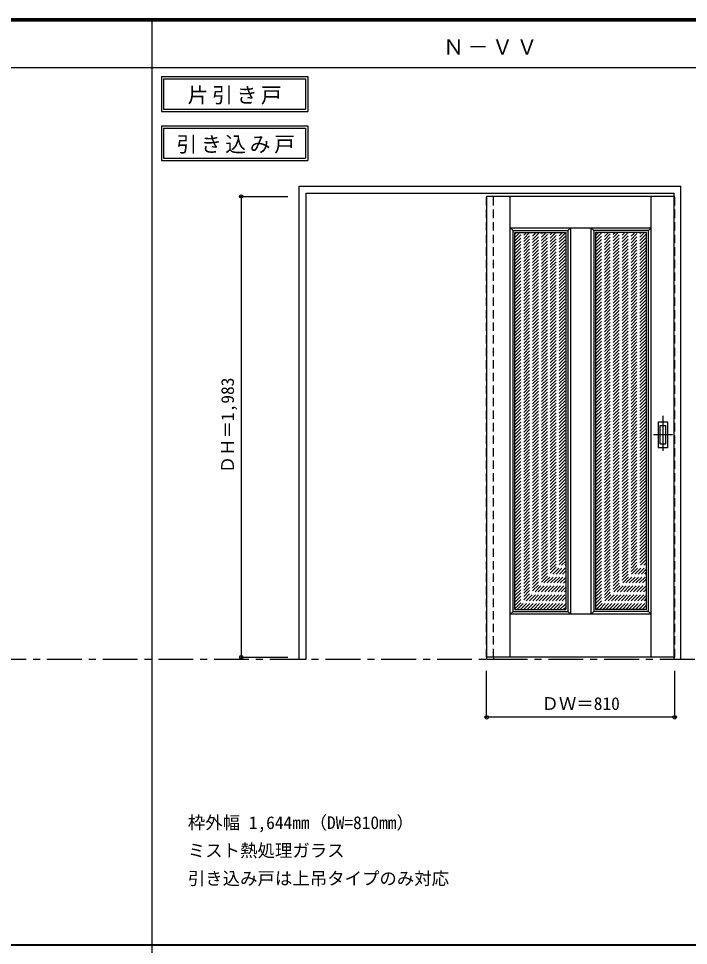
# Model space of a CAD drawing. Units: millimetres, scale not verified. Extents: x -6000 to 5700, y -4307 to 4260.
# Drawn here: x -2973 to -87, y 186 to 4175 of the extents above; entities that cross this region are included whole.
import ezdxf
from ezdxf.enums import TextEntityAlignment as Align

# ---------------------------------------------------------------- set-up
doc = ezdxf.new("R2010")
doc.units = ezdxf.units.MM
doc.header["$LTSCALE"] = 30
doc.header["$PDMODE"] = 32
doc.header["$PDSIZE"] = 15
doc.linetypes.add('CHAIN1', pattern=[8, 5, -1, 1, -1])
doc.linetypes.add('DASHED1', pattern=[1.8, 1.2, -0.6])
for name, color, linetype in [('0-1_通り芯', 4, 'CHAIN1'), ('0-2_扉', 4, 'DASHED1'), ('0-3_仕上げ', 7, 'Continuous'), ('0-4_枠', 3, 'Continuous'), ('0-6_引手', 3, 'Continuous'), ('0-A_文字', 7, 'Continuous'), ('0-B_寸法', 7, 'Continuous'), ('0-C_ハッチ', 4, 'DASHED1'), ('F-1_枠', 6, 'Continuous')]:
    doc.layers.add(name, color=color, linetype=linetype)
doc.styles.add('ＭＳ ゴシック', font='')
doc.styles.get('ＭＳ ゴシック').set_extended_font_data('MS Gothic')

msp = doc.modelspace()

# ---------------------------------------------------------------- linework, layer by layer
at = {"layer": '0-1_通り芯'}
for p, q in [((-197.25, 2465), (-197.25, 2303)), ((-156.25, 2384), (-238.25, 2384))]:
    msp.add_line(p, q, dxfattribs=at)
at = {"layer": '0-1_通り芯', "color": 7}
msp.add_line((-5490, 1418), (3233.5, 1418), dxfattribs=at)
at = {"layer": '0-2_扉'}
for p, q in [((-956.25, 3409.5), (-956.25, 3405.5)), ((-149.25, 3409.5), (-146.25, 3409.5))]:
    msp.add_line(p, q, dxfattribs=at)
at = {"layer": '0-2_扉', "color": 3, "linetype": 'Continuous'}
for p, q in [((-956.25, 3409.5), (-956.25, 1426.5)), ((-149.25, 3409.5), (-956.25, 3409.5)), ((-149.25, 1426.5), (-956.25, 1426.5))]:
    msp.add_line(p, q, dxfattribs=at)
at = {"layer": '0-2_扉'}
msp.add_lwpolyline([(-149.25, 1426.5), (-146.25, 1426.5), (-146.25, 3409.5)], dxfattribs=at)
at = {"layer": '0-3_仕上げ'}
for p, q in [((-854.75, 1426.5), (-854.75, 3409.5)), ((-247.75, 1426.5), (-247.75, 3409.5)), ((-854.75, 3274.5), (-842.75, 3262.5)), ((-854.75, 3274.5), (-247.75, 3274.5)), ((-595.25, 3274.5), (-607.25, 3262.5)), ((-595.25, 3274.5), (-595.25, 1611.5)), ((-507.25, 3274.5), (-495.25, 3262.5)), ((-507.25, 3274.5), (-507.25, 1611.5)), ((-247.75, 3274.5), (-259.75, 3262.5)), ((-842.75, 1623.5), (-854.75, 1611.5)), ((-247.75, 1611.5), (-854.75, 1611.5)), ((-607.25, 1623.5), (-595.25, 1611.5)), ((-495.25, 1623.5), (-507.25, 1611.5)), ((-259.75, 1623.5), (-247.75, 1611.5))]:
    msp.add_line(p, q, dxfattribs=at)
at = {"layer": '0-3_仕上げ', "color": 3}
for p, q in [((-842.75, 3262.5), (-607.25, 3262.5)), ((-842.75, 1623.5), (-842.75, 3262.5)), ((-607.25, 3262.5), (-607.25, 1623.5)), ((-259.75, 3262.5), (-495.25, 3262.5)), ((-495.25, 3262.5), (-495.25, 1623.5)), ((-259.75, 1623.5), (-259.75, 3262.5)), ((-842.75, 1623.5), (-607.25, 1623.5)), ((-259.75, 1623.5), (-495.25, 1623.5))]:
    msp.add_line(p, q, dxfattribs=at)
at = {"layer": '0-3_仕上げ', "color": 4}
for p, q in [((-834.75, 3254.5), (-615.25, 3254.5)), ((-834.75, 1631.5), (-834.75, 3254.5)), ((-615.25, 3254.5), (-615.25, 1631.5)), ((-267.75, 3254.5), (-487.25, 3254.5)), ((-487.25, 3254.5), (-487.25, 1631.5)), ((-267.75, 1631.5), (-267.75, 3254.5)), ((-834.75, 1631.5), (-615.25, 1631.5)), ((-267.75, 1631.5), (-487.25, 1631.5))]:
    msp.add_line(p, q, dxfattribs=at)
at = {"layer": '0-4_枠'}
for p, q in [((-1763.25, 1418), (-1763.25, 3453)), ((-1763.25, 3453), (-119.25, 3453)), ((-119.25, 1418), (-119.25, 3453)), ((-1733.25, 3423), (-149.25, 3423)), ((-1733.25, 1418), (-1733.25, 3423)), ((-149.25, 1418), (-149.25, 3423)), ((-1763.25, 1418), (-1733.25, 1418)), ((-956.25, 1426.5), (-956.25, 1418)), ((-956.25, 1418), (-926.25, 1418)), ((-926.25, 1426.5), (-926.25, 1418)), ((-149.25, 1418), (-119.25, 1418))]:
    msp.add_line(p, q, dxfattribs=at)
at = {"layer": '0-4_枠', "color": 4, "linetype": 'DASHED1'}
for p, q in [((-956.25, 1426.5), (-956.25, 3423)), ((-926.25, 1426.5), (-926.25, 3423))]:
    msp.add_line(p, q, dxfattribs=at)
at = {"layer": '0-6_引手'}
for p, q in [((-218.25, 2437.5), (-218.25, 2330.5)), ((-216.75, 2439), (-177.75, 2439)), ((-176.25, 2330.5), (-176.25, 2437.5)), ((-216.75, 2329), (-177.75, 2329))]:
    msp.add_line(p, q, dxfattribs=at)
at = {"layer": '0-6_引手', "color": 7}
for p, q in [((-209.75, 2421.5), (-209.75, 2346.5)), ((-208.25, 2423), (-186.25, 2423)), ((-184.75, 2346.5), (-184.75, 2421.5)), ((-208.25, 2345), (-186.25, 2345))]:
    msp.add_line(p, q, dxfattribs=at)
at = {"layer": '0-6_引手'}
for centre, start, end in [((-216.75, 2437.5), 90, 180), ((-177.75, 2437.5), 0, 90), ((-216.75, 2330.5), 180, 270), ((-177.75, 2330.5), 270, 0)]:
    msp.add_arc(centre, 1.5, start, end, dxfattribs=at)
at = {"layer": '0-6_引手', "color": 7}
for centre, start, end in [((-208.25, 2421.5), 90, 180), ((-186.25, 2421.5), 0, 90), ((-208.25, 2346.5), 180, 270), ((-186.25, 2346.5), 270, 0)]:
    msp.add_arc(centre, 1.5, start, end, dxfattribs=at)
at = {"layer": '0-A_文字'}
for p, q in [((-2357.5, 3925), (-2357.5, 3775)), ((-2347.5, 3915), (-2347.5, 3785)), ((-2347.5, 3915), (-1736.47, 3915)), ((-1736.47, 3915), (-1736.47, 3785)), ((-2357.5, 3775), (-1726.47, 3775)), ((-2347.5, 3785), (-1736.47, 3785)), ((-2357.5, 3713.53), (-2357.5, 3563.53)), ((-2347.5, 3703.53), (-2347.5, 3573.53)), ((-2347.5, 3703.53), (-1736.47, 3703.53)), ((-1736.47, 3703.53), (-1736.47, 3573.53)), ((-2357.5, 3563.53), (-1726.47, 3563.53)), ((-2347.5, 3573.53), (-1736.47, 3573.53))]:
    msp.add_line(p, q, dxfattribs=at)
for points in [[(-2357.5, 3925), (-1726.47, 3925), (-1726.47, 3775)], [(-2357.5, 3713.53), (-1726.47, 3713.53), (-1726.47, 3563.53)]]:
    msp.add_lwpolyline(points, dxfattribs=at)
at = {"layer": '0-B_寸法', "color": 4}
for p, q in [((-2013.25, 3409.5), (-2013.25, 1426.5)), ((-2013.25, 3409.5), (-1813.25, 3409.5)), ((-2013.25, 1426.5), (-1813.25, 1426.5)), ((-956.25, 1168), (-956.25, 1368)), ((-146.25, 1168), (-146.25, 1368)), ((-146.25, 1168), (-956.25, 1168))]:
    msp.add_line(p, q, dxfattribs=at)
at = {"layer": '0-B_寸法'}
for p in [(-2013.25, 3409.5), (-2013.25, 1426.5), (-956.25, 1168), (-146.25, 1168)]:
    msp.add_point(p, dxfattribs=at)
at = {"layer": '0-C_ハッチ'}
for p, q in [((-834.75, 3247.31), (-827.56, 3254.5)), ((-834.75, 3035.18), (-615.43, 3254.5)), ((-834.75, 3049.32), (-629.57, 3254.5)), ((-834.75, 3063.46), (-643.71, 3254.5)), ((-834.75, 3077.61), (-657.85, 3254.5)), ((-834.75, 3091.75), (-672, 3254.5)), ((-834.75, 3105.89), (-686.14, 3254.5)), ((-834.75, 3120.03), (-700.28, 3254.5)), ((-834.75, 3134.17), (-714.42, 3254.5)), ((-834.75, 3148.32), (-728.57, 3254.5)), ((-834.75, 3162.46), (-742.71, 3254.5)), ((-834.75, 3176.6), (-756.85, 3254.5)), ((-834.75, 3190.74), (-770.99, 3254.5)), ((-834.75, 3204.88), (-785.13, 3254.5)), ((-834.75, 3219.03), (-799.28, 3254.5)), ((-834.75, 3233.17), (-813.42, 3254.5)), ((-834.75, 3021.04), (-615.25, 3240.54)), ((-495.25, 3261.54), (-494.29, 3262.5)), ((-487.25, 3241.26), (-474.01, 3254.5)), ((-487.25, 3043.27), (-276.02, 3254.5)), ((-487.25, 3057.41), (-290.16, 3254.5)), ((-487.25, 3071.55), (-304.3, 3254.5)), ((-487.25, 3085.69), (-318.44, 3254.5)), ((-487.25, 3099.84), (-332.59, 3254.5)), ((-487.25, 3113.98), (-346.73, 3254.5)), ((-487.25, 3128.12), (-360.87, 3254.5)), ((-487.25, 3142.26), (-375.01, 3254.5)), ((-487.25, 3156.4), (-389.15, 3254.5)), ((-487.25, 3170.55), (-403.3, 3254.5)), ((-487.25, 3184.69), (-417.44, 3254.5)), ((-487.25, 3198.83), (-431.58, 3254.5)), ((-487.25, 3212.97), (-445.72, 3254.5)), ((-487.25, 3227.12), (-459.87, 3254.5)), ((-487.25, 3029.13), (-267.75, 3248.63)), ((-487.25, 3014.98), (-267.75, 3234.48)), ((-834.75, 3006.89), (-615.25, 3226.39)), ((-834.75, 2992.75), (-615.25, 3212.25)), ((-834.75, 2978.61), (-615.25, 3198.11)), ((-487.25, 3000.84), (-267.75, 3220.34)), ((-487.25, 2986.7), (-267.75, 3206.2)), ((-487.25, 2972.56), (-267.75, 3192.06)), ((-834.75, 2964.47), (-615.25, 3183.97)), ((-834.75, 2950.33), (-615.25, 3169.83)), ((-834.75, 2936.18), (-615.25, 3155.68)), ((-487.25, 2958.41), (-267.75, 3177.91)), ((-487.25, 2944.27), (-267.75, 3163.77)), ((-834.75, 2922.04), (-615.25, 3141.54)), ((-834.75, 2907.9), (-615.25, 3127.4)), ((-834.75, 2893.76), (-615.25, 3113.26)), ((-487.25, 2930.13), (-267.75, 3149.63)), ((-487.25, 2915.99), (-267.75, 3135.49)), ((-487.25, 2901.85), (-267.75, 3121.35)), ((-834.75, 2879.62), (-615.25, 3099.12)), ((-834.75, 2865.47), (-615.25, 3084.97)), ((-487.25, 2887.7), (-267.75, 3107.2)), ((-487.25, 2873.56), (-267.75, 3093.06)), ((-487.25, 2859.42), (-267.75, 3078.92)), ((-834.75, 2851.33), (-615.25, 3070.83)), ((-834.75, 2837.19), (-615.25, 3056.69)), ((-834.75, 2823.05), (-615.25, 3042.55)), ((-487.25, 2845.28), (-267.75, 3064.78)), ((-487.25, 2831.14), (-267.75, 3050.64)), ((-487.25, 2816.99), (-267.75, 3036.49)), ((-834.75, 2808.9), (-615.25, 3028.4)), ((-834.75, 2794.76), (-615.25, 3014.26)), ((-834.75, 2780.62), (-615.25, 3000.12)), ((-487.25, 2802.85), (-267.75, 3022.35)), ((-487.25, 2788.71), (-267.75, 3008.21)), ((-487.25, 2774.57), (-267.75, 2994.07)), ((-834.75, 2766.48), (-615.25, 2985.98)), ((-834.75, 2752.34), (-615.25, 2971.84)), ((-834.75, 2738.19), (-615.25, 2957.69)), ((-487.25, 2760.43), (-267.75, 2979.93)), ((-487.25, 2746.28), (-267.75, 2965.78)), ((-834.75, 2724.05), (-615.25, 2943.55)), ((-834.75, 2709.91), (-615.25, 2929.41)), ((-834.75, 2695.77), (-615.25, 2915.27)), ((-487.25, 2732.14), (-267.75, 2951.64)), ((-487.25, 2718), (-267.75, 2937.5)), ((-487.25, 2703.86), (-267.75, 2923.36)), ((-834.75, 2681.63), (-615.25, 2901.13)), ((-834.75, 2667.48), (-615.25, 2886.98)), ((-834.75, 2653.34), (-615.25, 2872.84)), ((-487.25, 2689.71), (-267.75, 2909.21)), ((-487.25, 2675.57), (-267.75, 2895.07)), ((-487.25, 2661.43), (-267.75, 2880.93)), ((-834.75, 2639.2), (-615.25, 2858.7)), ((-834.75, 2625.06), (-615.25, 2844.56)), ((-487.25, 2647.29), (-267.75, 2866.79)), ((-487.25, 2633.15), (-267.75, 2852.65)), ((-487.25, 2619), (-267.75, 2838.5)), ((-834.75, 2610.91), (-615.25, 2830.41)), ((-834.75, 2596.77), (-615.25, 2816.27)), ((-834.75, 2582.63), (-615.25, 2802.13)), ((-487.25, 2604.86), (-267.75, 2824.36)), ((-487.25, 2590.72), (-267.75, 2810.22)), ((-487.25, 2576.58), (-267.75, 2796.08)), ((-834.75, 2568.49), (-615.25, 2787.99)), ((-834.75, 2554.35), (-615.25, 2773.85)), ((-834.75, 2540.2), (-615.25, 2759.7)), ((-487.25, 2562.44), (-267.75, 2781.94)), ((-487.25, 2548.29), (-267.75, 2767.79)), ((-487.25, 2534.15), (-267.75, 2753.65)), ((-834.75, 2526.06), (-615.25, 2745.56)), ((-834.75, 2511.92), (-615.25, 2731.42)), ((-834.75, 2497.78), (-615.25, 2717.28)), ((-487.25, 2520.01), (-267.75, 2739.51)), ((-487.25, 2505.87), (-267.75, 2725.37)), ((-834.75, 2483.64), (-615.25, 2703.14)), ((-834.75, 2469.49), (-615.25, 2688.99)), ((-834.75, 2455.35), (-615.25, 2674.85)), ((-487.25, 2491.72), (-267.75, 2711.22)), ((-487.25, 2477.58), (-267.75, 2697.08)), ((-487.25, 2463.44), (-267.75, 2682.94)), ((-834.75, 2441.21), (-615.25, 2660.71)), ((-834.75, 2427.07), (-615.25, 2646.57)), ((-487.25, 2449.3), (-267.75, 2668.8)), ((-487.25, 2435.16), (-267.75, 2654.66)), ((-487.25, 2421.01), (-267.75, 2640.51)), ((-834.75, 2412.93), (-615.25, 2632.43)), ((-834.75, 2398.78), (-615.25, 2618.28)), ((-834.75, 2384.64), (-615.25, 2604.14)), ((-487.25, 2406.87), (-267.75, 2626.37)), ((-487.25, 2392.73), (-267.75, 2612.23)), ((-487.25, 2378.59), (-267.75, 2598.09)), ((-834.75, 2370.5), (-615.25, 2590)), ((-834.75, 2356.36), (-615.25, 2575.86)), ((-834.75, 2342.21), (-615.25, 2561.71)), ((-487.25, 2364.45), (-267.75, 2583.95)), ((-487.25, 2350.3), (-267.75, 2569.8)), ((-487.25, 2336.16), (-267.75, 2555.66)), ((-834.75, 2328.07), (-615.25, 2547.57)), ((-834.75, 2313.93), (-615.25, 2533.43)), ((-834.75, 2299.79), (-615.25, 2519.29)), ((-487.25, 2322.02), (-267.75, 2541.52)), ((-487.25, 2307.88), (-267.75, 2527.38)), ((-487.25, 2293.73), (-267.75, 2513.23)), ((-834.75, 2285.65), (-615.25, 2505.15)), ((-834.75, 2271.5), (-615.25, 2491)), ((-834.75, 2257.36), (-615.25, 2476.86)), ((-487.25, 2279.59), (-267.75, 2499.09)), ((-487.25, 2265.45), (-267.75, 2484.95)), ((-834.75, 2243.22), (-615.25, 2462.72)), ((-834.75, 2229.08), (-615.25, 2448.58)), ((-834.75, 2214.94), (-615.25, 2434.44)), ((-487.25, 2251.31), (-267.75, 2470.81)), ((-487.25, 2237.17), (-267.75, 2456.67)), ((-487.25, 2223.02), (-267.75, 2442.52)), ((-834.75, 2200.79), (-615.25, 2420.29)), ((-834.75, 2186.65), (-615.25, 2406.15)), ((-487.25, 2208.88), (-267.75, 2428.38)), ((-487.25, 2194.74), (-267.75, 2414.24)), ((-487.25, 2180.6), (-267.75, 2400.1)), ((-834.75, 2172.51), (-615.25, 2392.01)), ((-834.75, 2158.37), (-615.25, 2377.87)), ((-834.75, 2144.22), (-615.25, 2363.72)), ((-487.25, 2166.46), (-267.75, 2385.96)), ((-487.25, 2152.31), (-267.75, 2371.81)), ((-487.25, 2138.17), (-267.75, 2357.67)), ((-834.75, 2130.08), (-615.25, 2349.58)), ((-834.75, 2115.94), (-615.25, 2335.44)), ((-834.75, 2101.8), (-615.25, 2321.3)), ((-487.25, 2124.03), (-267.75, 2343.53)), ((-487.25, 2109.89), (-267.75, 2329.39)), ((-487.25, 2095.74), (-267.75, 2315.24)), ((-834.75, 2087.66), (-615.25, 2307.16)), ((-834.75, 2073.51), (-615.25, 2293.01)), ((-834.75, 2059.37), (-615.25, 2278.87)), ((-487.25, 2081.6), (-267.75, 2301.1)), ((-487.25, 2067.46), (-267.75, 2286.96)), ((-834.75, 2045.23), (-615.25, 2264.73)), ((-834.75, 2031.09), (-615.25, 2250.59)), ((-834.75, 2016.95), (-615.25, 2236.45)), ((-487.25, 2053.32), (-267.75, 2272.82)), ((-487.25, 2039.18), (-267.75, 2258.68)), ((-487.25, 2025.03), (-267.75, 2244.53)), ((-834.75, 2002.8), (-615.25, 2222.3)), ((-834.75, 1988.66), (-615.25, 2208.16)), ((-834.75, 1974.52), (-615.25, 2194.02)), ((-487.25, 2010.89), (-267.75, 2230.39)), ((-487.25, 1996.75), (-267.75, 2216.25)), ((-487.25, 1982.61), (-267.75, 2202.11)), ((-834.75, 1960.38), (-615.25, 2179.88)), ((-834.75, 1946.23), (-615.25, 2165.73)), ((-487.25, 1968.47), (-267.75, 2187.97)), ((-487.25, 1954.32), (-267.75, 2173.82)), ((-487.25, 1940.18), (-267.75, 2159.68)), ((-834.75, 1932.09), (-615.25, 2151.59)), ((-834.75, 1917.95), (-615.25, 2137.45)), ((-834.75, 1903.81), (-615.25, 2123.31)), ((-487.25, 1926.04), (-267.75, 2145.54)), ((-487.25, 1911.9), (-267.75, 2131.4)), ((-487.25, 1897.75), (-267.75, 2117.25)), ((-834.75, 1889.67), (-615.25, 2109.17)), ((-834.75, 1875.52), (-615.25, 2095.02)), ((-834.75, 1861.38), (-615.25, 2080.88)), ((-487.25, 1883.61), (-267.75, 2103.11)), ((-487.25, 1869.47), (-267.75, 2088.97)), ((-487.25, 1855.33), (-267.75, 2074.83)), ((-834.75, 1847.24), (-615.25, 2066.74)), ((-834.75, 1833.1), (-615.25, 2052.6)), ((-834.75, 1818.96), (-615.25, 2038.46)), ((-487.25, 1841.19), (-267.75, 2060.69)), ((-487.25, 1827.04), (-267.75, 2046.54)), ((-834.75, 1804.81), (-615.25, 2024.31)), ((-834.75, 1790.67), (-615.25, 2010.17)), ((-834.75, 1776.53), (-615.25, 1996.03)), ((-487.25, 1812.9), (-267.75, 2032.4)), ((-487.25, 1798.76), (-267.75, 2018.26)), ((-487.25, 1784.62), (-267.75, 2004.12)), ((-834.75, 1762.39), (-615.25, 1981.89)), ((-834.75, 1748.24), (-615.25, 1967.74)), ((-487.25, 1770.48), (-267.75, 1989.98)), ((-487.25, 1756.33), (-267.75, 1975.83)), ((-487.25, 1742.19), (-267.75, 1961.69)), ((-834.75, 1734.1), (-615.25, 1953.6)), ((-834.75, 1719.96), (-615.25, 1939.46)), ((-834.75, 1705.82), (-615.25, 1925.32)), ((-487.25, 1728.05), (-267.75, 1947.55)), ((-487.25, 1713.91), (-267.75, 1933.41)), ((-487.25, 1699.76), (-267.75, 1919.26)), ((-834.75, 1691.68), (-615.25, 1911.18)), ((-834.75, 1677.53), (-615.25, 1897.03)), ((-834.75, 1663.39), (-615.25, 1882.89)), ((-487.25, 1685.62), (-267.75, 1905.12)), ((-487.25, 1671.48), (-267.75, 1890.98)), ((-487.25, 1657.34), (-267.75, 1876.84)), ((-834.75, 1649.25), (-615.25, 1868.75)), ((-834.75, 1635.11), (-615.25, 1854.61)), ((-824.22, 1631.5), (-615.25, 1840.47)), ((-487.25, 1643.2), (-267.75, 1862.7)), ((-484.8, 1631.5), (-267.75, 1848.55)), ((-810.07, 1631.5), (-615.25, 1826.32)), ((-795.93, 1631.5), (-615.25, 1812.18)), ((-781.79, 1631.5), (-615.25, 1798.04)), ((-470.66, 1631.5), (-267.75, 1834.41)), ((-456.52, 1631.5), (-267.75, 1820.27)), ((-442.38, 1631.5), (-267.75, 1806.13)), ((-767.65, 1631.5), (-615.25, 1783.9)), ((-753.5, 1631.5), (-615.25, 1769.75)), ((-739.36, 1631.5), (-615.25, 1755.61)), ((-428.24, 1631.5), (-267.75, 1791.99)), ((-414.09, 1631.5), (-267.75, 1777.84)), ((-399.95, 1631.5), (-267.75, 1763.7)), ((-725.22, 1631.5), (-615.25, 1741.47)), ((-711.08, 1631.5), (-615.25, 1727.33)), ((-385.81, 1631.5), (-267.75, 1749.56)), ((-371.67, 1631.5), (-267.75, 1735.42)), ((-357.52, 1631.5), (-267.75, 1721.28)), ((-696.94, 1631.5), (-615.25, 1713.19)), ((-682.79, 1631.5), (-615.25, 1699.04)), ((-668.65, 1631.5), (-615.25, 1684.9)), ((-343.38, 1631.5), (-267.75, 1707.13)), ((-329.24, 1631.5), (-267.75, 1692.99)), ((-315.1, 1631.5), (-267.75, 1678.85)), ((-654.51, 1631.5), (-615.25, 1670.76)), ((-640.37, 1631.5), (-615.25, 1656.62)), ((-626.23, 1631.5), (-615.25, 1642.48)), ((-300.96, 1631.5), (-267.75, 1664.71)), ((-286.81, 1631.5), (-267.75, 1650.56)), ((-272.67, 1631.5), (-267.75, 1636.42))]:
    msp.add_line(p, q, dxfattribs=at)
at = {"layer": 'F-1_枠'}
for p, q in [((-6000, 4175), (5700, 4175)), ((-6000, 4170), (5700, 4170)), ((-6000, 4165), (5700, 4165)), ((-2397.5, -3790), (-2397.5, 4175)), ((-6000, 3965), (5700, 3965)), ((-6000, 190.5), (5700, 190.5)), ((-6000, 187.5), (5700, 187.5))]:
    msp.add_line(p, q, dxfattribs=at)

# ---------------------------------------------------------------- texts
at = {"layer": '0-A_文字', "style": 'ＭＳ ゴシック'}
for s, p in [('枠外幅 1,644mm（DW=810mm）', (-2243.25, 670.5)), ('ミスト熱処理ガラス', (-2243.25, 550.5)), ('引き込み戸は上吊タイプのみ対応', (-2243.25, 430.5))]:
    msp.add_text(s, height=54.99, dxfattribs=at).set_placement(p, align=Align.BOTTOM_LEFT)
at = {"layer": '0-A_文字', "char_height": 65.98, "attachment_point": 7, "style": 'ＭＳ ゴシック'}
for s, insert in [('\\T1.17;Ｎ－ＶＶ', (-1143.75, 4020)), ('\\T1.17;片引き戸', (-2244.48, 3805)), ('\\T1.17;引き込み戸', (-2292.84, 3593.53))]:
    msp.add_mtext(s, dxfattribs=dict(at, insert=insert))
at = {"layer": '0-B_寸法', "style": 'ＭＳ ゴシック'}
msp.add_text('ＤＨ＝1,983', height=54.99, rotation=90, dxfattribs=at).set_placement((-2028.25, 2217.75), align=Align.BOTTOM_LEFT)
msp.add_text('ＤＷ＝810', height=54.99, dxfattribs=at).set_placement((-720, 1183), align=Align.BOTTOM_LEFT)

doc.saveas('drawing.dxf')
